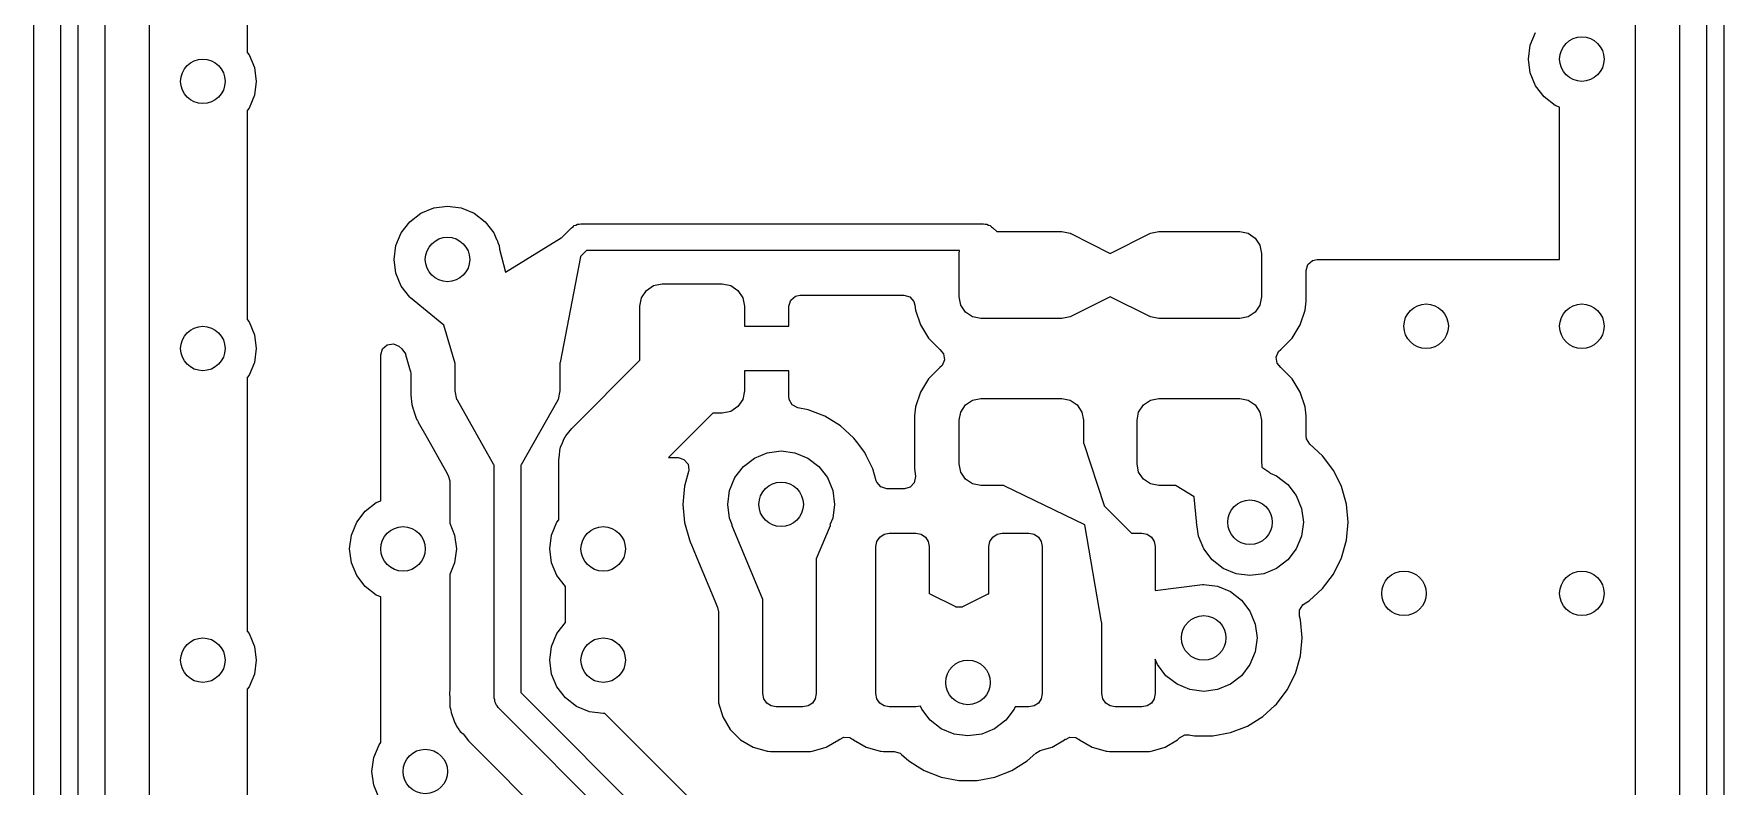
# Model space of a CAD drawing. Extents: x 90 to 175, y -109.5 to -35.9.
# Drawn here: x 112.35 to 131.35, y -88.91 to -80.47 of the extents above; entities that cross this region are included whole.
import ezdxf

# ---------------------------------------------------------------- set-up
doc = ezdxf.new("R2010")
doc.units = 0
doc.layers.add('BLACK', color=7, linetype='CONTINUOUS')

msp = doc.modelspace()

# ---------------------------------------------------------------- linework, layer by layer
at = {"layer": 'BLACK', "linetype": 'CONTINUOUS'}
for p, q in [((112.35, -92.187868), (112.35, -75.292893)), ((112.65, -75.355025), (112.65, -92.25)), ((112.85, -92.437868), (112.85, -75.499999)), ((113.15, -75.562131), (113.15, -92.5)), ((113.6505, -80.996202), (113.6505, -77.503797)), ((114.75, -77.825562), (114.75, -80.674437)), ((130.3495, -79.66597), (130.3495, -80.746202)), ((130.85, -92.823558), (130.85, -79.632364)), ((131.15, -79.694496), (131.15, -92.88569)), ((131.35, -93.030664), (131.35, -79.83947)), ((129.170445, -80.594709), (129.230385, -80.45)), ((114.75, -80.674437), (114.769615, -80.7)), ((114.769615, -80.7), (114.829555, -80.844709)), ((129.15, -80.75), (129.170445, -80.594709)), ((129.170445, -80.905291), (129.15, -80.75)), ((130.3495, -80.746202), (130.35, -80.75)), ((130.35, -80.75), (130.3495, -80.753797)), ((114.829555, -80.844709), (114.85, -81)), ((129.230385, -81.05), (129.170445, -80.905291)), ((130.3495, -80.753797), (130.3495, -83.746202)), ((113.65, -81), (113.6505, -80.996202)), ((113.6505, -81.003797), (113.65, -81)), ((113.6505, -83.996202), (113.6505, -81.003797)), ((114.85, -81), (114.829555, -81.155291)), ((129.325736, -81.174264), (129.230385, -81.05)), ((114.769615, -81.3), (114.75, -81.325562)), ((114.829555, -81.155291), (114.769615, -81.3)), ((129.45, -81.269615), (129.325736, -81.174264)), ((129.5, -81.290325), (129.45, -81.269615)), ((129.5, -83), (129.5, -81.290325)), ((114.75, -81.325562), (114.75, -83.674437)), ((116.7, -82.480385), (116.844709, -82.420445)), ((116.844709, -82.420445), (117, -82.4)), ((117, -82.4), (117.155291, -82.420445)), ((117.155291, -82.420445), (117.3, -82.480385)), ((116.480385, -82.7), (116.575736, -82.575736)), ((116.575736, -82.575736), (116.7, -82.480385)), ((117.3, -82.480385), (117.424264, -82.575736)), ((117.424264, -82.575736), (117.519615, -82.7)), ((118.280099, -82.757768), (118.393934, -82.643934)), ((118.393934, -82.643934), (118.411035, -82.63406)), ((118.411035, -82.63406), (118.425, -82.620096)), ((118.425, -82.620096), (118.444074, -82.614984)), ((118.444074, -82.614984), (118.461177, -82.605111)), ((118.461177, -82.605111), (118.480925, -82.605111)), ((118.480925, -82.605111), (118.5, -82.6)), ((118.5, -82.6), (123.025, -82.6)), ((123.025, -82.6), (123.044075, -82.605111)), ((123.044075, -82.605111), (123.063823, -82.605111)), ((123.063823, -82.605111), (123.080925, -82.614984)), ((123.080925, -82.614984), (123.1, -82.620096)), ((123.1, -82.620096), (123.113964, -82.63406)), ((123.113964, -82.63406), (123.131066, -82.643934)), ((123.131066, -82.643934), (123.174632, -82.6875)), ((116.420445, -82.844709), (116.480385, -82.7)), ((117.519615, -82.7), (117.550881, -82.775483)), ((117.550881, -82.775483), (117.550965, -82.775484)), ((117.550965, -82.775484), (117.557287, -82.781825)), ((117.557287, -82.781825), (117.557773, -82.783261)), ((117.557773, -82.783261), (117.564476, -82.808306)), ((117.564476, -82.808306), (117.579555, -82.844709)), ((117.653603, -83.141288), (118.276492, -82.758345)), ((118.276492, -82.758345), (118.280099, -82.757768)), ((123.174632, -82.6875), (123.90625, -82.6875)), ((123.90625, -82.6875), (123.999529, -82.706054)), ((123.999529, -82.706054), (124.003462, -82.708682)), ((124.003462, -82.708682), (124.006453, -82.709515)), ((124.006453, -82.709515), (124.449999, -82.931261)), ((124.449999, -82.931261), (124.893546, -82.709515)), ((124.893546, -82.709515), (124.895498, -82.709376)), ((124.895498, -82.709376), (124.900471, -82.706054)), ((124.900471, -82.706054), (124.99375, -82.6875)), ((124.99375, -82.6875), (125.90625, -82.6875)), ((125.90625, -82.6875), (125.999529, -82.706054)), ((125.999529, -82.706054), (126.078607, -82.758893)), ((126.078607, -82.758893), (126.131446, -82.837971)), ((126.131446, -82.837971), (126.15, -82.93125)), ((116.4, -83), (116.420445, -82.844709)), ((116.420445, -83.155291), (116.4, -83)), ((117.579555, -82.844709), (117.584719, -82.883932)), ((117.584719, -82.883932), (117.653603, -83.141288)), ((118.495303, -82.971748), (118.264934, -84.15614)), ((118.562132, -82.9), (118.494668, -82.967463)), ((118.494668, -82.967463), (118.495518, -82.969514)), ((118.495518, -82.969514), (118.495303, -82.971748)), ((122.756216, -82.9), (118.562132, -82.9)), ((122.75, -82.93125), (122.756216, -82.9)), ((122.75, -83.41875), (122.75, -82.93125)), ((126.15, -82.93125), (126.15, -83.41875)), ((126.670185, -83.056961), (126.722989, -83.011206)), ((126.722989, -83.011206), (126.7745, -83)), ((126.7745, -83), (129.5, -83)), ((116.480385, -83.3), (116.420445, -83.155291)), ((126.6505, -83.124), (126.670185, -83.056961)), ((126.6505, -83.468348), (126.6505, -83.124)), ((116.575736, -83.424264), (116.480385, -83.3)), ((119.18153, -83.429329), (119.235723, -83.348223)), ((119.235723, -83.348223), (119.316829, -83.29403)), ((119.316829, -83.29403), (119.4125, -83.275)), ((119.4125, -83.275), (120.0875, -83.275)), ((120.0875, -83.275), (120.183171, -83.29403)), ((120.183171, -83.29403), (120.264277, -83.348223)), ((120.264277, -83.348223), (120.31847, -83.429329)), ((120.909988, -83.411706), (120.961499, -83.4005)), ((120.961499, -83.4005), (122.130591, -83.4005)), ((122.130591, -83.4005), (122.19763, -83.420185)), ((116.585387, -83.431669), (116.575736, -83.424264)), ((116.585798, -83.432428), (116.585387, -83.431669)), ((116.960545, -83.736489), (116.585798, -83.432428)), ((119.1625, -83.525), (119.18153, -83.429329)), ((119.1625, -84.130393), (119.1625, -83.525)), ((120.31847, -83.429329), (120.3375, -83.525)), ((120.3375, -83.525), (120.3375, -83.75)), ((120.837499, -83.5245), (120.857184, -83.457461)), ((120.837499, -83.75), (120.837499, -83.5245)), ((120.857184, -83.457461), (120.909988, -83.411706)), ((122.19763, -83.420185), (122.243385, -83.472989)), ((122.243385, -83.472989), (122.253949, -83.511897)), ((122.253949, -83.511897), (122.259913, -83.570276)), ((122.259913, -83.570276), (122.314637, -83.735422)), ((122.768554, -83.512029), (122.75, -83.41875)), ((122.821393, -83.591107), (122.768554, -83.512029)), ((122.900471, -83.643946), (122.821393, -83.591107)), ((124.449999, -83.418737), (124.006454, -83.640483)), ((124.893545, -83.640483), (124.449999, -83.418737)), ((126.078607, -83.591107), (125.999529, -83.643946)), ((126.131446, -83.512029), (126.078607, -83.591107)), ((126.15, -83.41875), (126.131446, -83.512029)), ((126.585362, -83.735425), (126.640087, -83.570275)), ((126.640087, -83.570275), (126.6505, -83.468348)), ((114.75, -83.674437), (114.769615, -83.7)), ((114.769615, -83.7), (114.829555, -83.844709)), ((117.084225, -84.16912), (116.960545, -83.736489)), ((120.3375, -83.75), (120.837499, -83.75)), ((122.314637, -83.735422), (122.314642, -83.735433)), ((122.314642, -83.735433), (122.405971, -83.883499)), ((122.99375, -83.6625), (122.900471, -83.643946)), ((123.90625, -83.6625), (122.99375, -83.6625)), ((123.999529, -83.643946), (123.90625, -83.6625)), ((124.004504, -83.640621), (123.999529, -83.643946)), ((124.006454, -83.640483), (124.004504, -83.640621)), ((124.896535, -83.641316), (124.893545, -83.640483)), ((124.900471, -83.643946), (124.896535, -83.641316)), ((124.99375, -83.6625), (124.900471, -83.643946)), ((125.90625, -83.6625), (124.99375, -83.6625)), ((125.999529, -83.643946), (125.90625, -83.6625)), ((126.494026, -83.883503), (126.585362, -83.735425)), ((130.3495, -83.746202), (130.35, -83.75)), ((130.35, -83.75), (130.3495, -83.753797)), ((130.3495, -83.753797), (130.3495, -86.746202)), ((114.829555, -83.844709), (114.85, -84)), ((116.269685, -84.004187), (116.322489, -83.958432)), ((116.322489, -83.958432), (116.391647, -83.948488)), ((116.391647, -83.948488), (116.452125, -83.974933)), ((116.452125, -83.974933), (116.487964, -84.004012)), ((122.405971, -83.883499), (122.405974, -83.883503)), ((122.405974, -83.883503), (122.528996, -84.006525)), ((126.371003, -84.006526), (126.494026, -83.883503)), ((113.65, -84), (113.6505, -83.996202)), ((113.6505, -84.003797), (113.65, -84)), ((113.6505, -87.496202), (113.6505, -84.003797)), ((114.829555, -84.155291), (114.769615, -84.3)), ((114.85, -84), (114.829555, -84.155291)), ((116.25, -84.071226), (116.269685, -84.004187)), ((116.25, -85.709674), (116.25, -84.071226)), ((116.487964, -84.004012), (116.527619, -84.061535)), ((116.527619, -84.061535), (116.529057, -84.066215)), ((116.529057, -84.066215), (116.581597, -84.25)), ((117.084285, -84.169324), (117.084225, -84.16912)), ((117.0875, -84.173224), (117.084285, -84.169324)), ((118.264934, -84.15614), (118.2625, -84.159816)), ((118.2625, -84.159816), (118.2625, -84.475)), ((118.396447, -84.896447), (119.1625, -84.130393)), ((122.528996, -84.006525), (122.529, -84.006528)), ((122.529, -84.006528), (122.529703, -84.006962)), ((122.529703, -84.006962), (122.530083, -84.007385)), ((122.530083, -84.007385), (122.534664, -84.011007)), ((122.534664, -84.011007), (122.534045, -84.011789)), ((122.534045, -84.011789), (122.576428, -84.05891)), ((122.587649, -84.127872), (122.559806, -84.191954)), ((122.576428, -84.05891), (122.587649, -84.127872)), ((126.312349, -84.097136), (126.340188, -84.033052)), ((126.323575, -84.166098), (126.312349, -84.097136)), ((126.365955, -84.213209), (126.323575, -84.166098)), ((126.340188, -84.033052), (126.365455, -84.011157)), ((126.365336, -84.011007), (126.368687, -84.008356)), ((126.365455, -84.011157), (126.365336, -84.011007)), ((126.368687, -84.008356), (126.370299, -84.006959)), ((126.370299, -84.006959), (126.371003, -84.006526)), ((114.769615, -84.3), (114.75, -84.325562)), ((114.75, -84.325562), (114.75, -87.174437)), ((116.581597, -84.25), (116.582224, -84.252191)), ((116.582224, -84.252191), (116.587, -84.286274)), ((116.587, -84.286274), (116.587, -84.525)), ((117.0875, -84.475), (117.0875, -84.173224)), ((120.8375, -84.25), (120.3375, -84.25)), ((120.3375, -84.25), (120.3375, -84.475)), ((120.8375, -84.524973), (120.8375, -84.25)), ((122.405971, -84.3415), (122.314642, -84.489566)), ((122.405974, -84.341496), (122.405971, -84.3415)), ((122.528996, -84.218474), (122.405974, -84.341496)), ((122.529, -84.218471), (122.528996, -84.218474)), ((122.529703, -84.218038), (122.529, -84.218471)), ((122.531315, -84.21664), (122.529703, -84.218038)), ((122.534664, -84.213993), (122.531315, -84.21664)), ((122.559806, -84.191954), (122.534544, -84.213842)), ((122.534544, -84.213842), (122.534664, -84.213993)), ((126.365336, -84.213993), (126.365955, -84.213209)), ((126.369921, -84.217618), (126.365336, -84.213993)), ((126.370301, -84.218041), (126.369921, -84.217618)), ((126.371003, -84.218474), (126.370301, -84.218041)), ((126.371004, -84.218475), (126.371003, -84.218474)), ((126.494025, -84.341496), (126.371004, -84.218475)), ((126.494028, -84.3415), (126.494025, -84.341496)), ((126.585357, -84.489566), (126.494028, -84.3415)), ((116.587, -84.525), (116.587001, -84.525019)), ((116.587001, -84.525019), (116.5975, -84.627796)), ((117.10653, -84.570671), (117.0875, -84.475)), ((118.2625, -84.475), (118.24347, -84.570671)), ((120.3375, -84.475), (120.31847, -84.570671)), ((120.836887, -84.530983), (120.837498, -84.524995)), ((120.839905, -84.573498), (120.836887, -84.530983)), ((120.837498, -84.524995), (120.8375, -84.524973)), ((122.314637, -84.489577), (122.259913, -84.654723)), ((122.314642, -84.489566), (122.314637, -84.489577)), ((126.585358, -84.489569), (126.585357, -84.489566)), ((126.585362, -84.489575), (126.585358, -84.489569)), ((126.640087, -84.654725), (126.585362, -84.489575)), ((116.5975, -84.627796), (116.597501, -84.627799)), ((116.597501, -84.627799), (116.615024, -84.680679)), ((116.615024, -84.680679), (116.616583, -84.686849)), ((116.616583, -84.686849), (116.616823, -84.686783)), ((116.616823, -84.686783), (116.618461, -84.69264)), ((116.618461, -84.69264), (116.621454, -84.700339)), ((116.621454, -84.700339), (116.622519, -84.703301)), ((116.622519, -84.703301), (116.652686, -84.794333)), ((117.110702, -84.576915), (117.10653, -84.570671)), ((117.110881, -84.578385), (117.110702, -84.576915)), ((117.521642, -85.306548), (117.110881, -84.578385)), ((118.239117, -84.578387), (117.828358, -85.306548)), ((118.239641, -84.5764), (118.239117, -84.578387)), ((118.24347, -84.570671), (118.239641, -84.5764)), ((119.982107, -84.725), (119.482107, -85.224999)), ((120.0875, -84.725), (119.982107, -84.725)), ((120.183171, -84.70597), (120.0875, -84.725)), ((120.264277, -84.651777), (120.183171, -84.70597)), ((120.31847, -84.570671), (120.264277, -84.651777)), ((120.875177, -84.63381), (120.839905, -84.573498)), ((120.937458, -84.665478), (120.875177, -84.63381)), ((121.052454, -84.686975), (120.937458, -84.665478)), ((121.242635, -84.760651), (121.052454, -84.686975)), ((122.259913, -84.654723), (122.2495, -84.756644)), ((122.75, -84.80625), (122.768554, -84.712971)), ((122.768554, -84.712971), (122.821393, -84.633893)), ((122.821393, -84.633893), (122.900471, -84.581054)), ((122.900471, -84.581054), (122.99375, -84.5625)), ((122.99375, -84.5625), (123.90625, -84.5625)), ((123.90625, -84.5625), (123.999529, -84.581054)), ((123.999529, -84.581054), (124.078607, -84.633893)), ((124.078607, -84.633893), (124.131446, -84.712971)), ((124.131446, -84.712971), (124.15, -84.80625)), ((124.75, -84.80625), (124.768554, -84.712971)), ((124.768554, -84.712971), (124.821393, -84.633893)), ((124.821393, -84.633893), (124.900471, -84.581054)), ((124.900471, -84.581054), (124.99375, -84.5625)), ((124.99375, -84.5625), (125.90625, -84.5625)), ((125.90625, -84.5625), (125.999529, -84.581054)), ((125.999529, -84.581054), (126.078607, -84.633893)), ((126.078607, -84.633893), (126.131446, -84.712971)), ((126.131446, -84.712971), (126.15, -84.80625)), ((126.650499, -84.756644), (126.640087, -84.654725)), ((116.652686, -84.794333), (116.652688, -84.794339)), ((116.652688, -84.794339), (116.66112, -84.808008)), ((116.66112, -84.808008), (116.668501, -84.822838)), ((116.668501, -84.822838), (116.668705, -84.822742)), ((116.668705, -84.822742), (116.670605, -84.826755)), ((116.670605, -84.826755), (116.769736, -85.002486)), ((118.3644, -84.939255), (118.396447, -84.896447)), ((121.242642, -84.760655), (121.242635, -84.760651)), ((121.416039, -84.868017), (121.242642, -84.760655)), ((121.416041, -84.868019), (121.416039, -84.868017)), ((121.566762, -85.005418), (121.416041, -84.868019)), ((122.2495, -84.756644), (122.2495, -85.343357)), ((122.75, -85.29375), (122.75, -84.80625)), ((124.15, -84.80625), (124.15, -85.064184)), ((124.75, -85.29375), (124.75, -84.80625)), ((126.15, -84.80625), (126.15, -85.25189)), ((126.6505, -84.756657), (126.650499, -84.756644)), ((126.6505, -84.981679), (126.6505, -84.756657)), ((116.769736, -85.002486), (116.976361, -85.368773)), ((118.267699, -85.126899), (118.270254, -85.109134)), ((118.270254, -85.109134), (118.292471, -85.060483)), ((118.292471, -85.060483), (118.311161, -85.010376)), ((118.311161, -85.010376), (118.321915, -84.996009)), ((118.321915, -84.996009), (118.329373, -84.97968)), ((118.329373, -84.97968), (118.3644, -84.939255)), ((121.596501, -85.044799), (121.566762, -85.005418)), ((121.689673, -85.168179), (121.596501, -85.044799)), ((124.15, -85.064184), (124.152597, -85.068485)), ((124.152597, -85.068485), (124.380852, -85.764128)), ((126.65468, -85.013605), (126.6505, -84.981679)), ((126.690962, -85.073316), (126.65468, -85.013605)), ((126.836524, -85.206013), (126.690962, -85.073316)), ((117.523559, -85.309073), (117.521642, -85.306548)), ((117.525, -85.309669), (117.523559, -85.309073)), ((117.525, -87.925), (117.525, -85.309669)), ((117.828358, -85.306548), (117.825, -85.309179)), ((117.825, -85.309179), (117.825, -87.862868)), ((118.25, -85.25), (118.257611, -85.197061)), ((118.25, -85.924437), (118.25, -85.25)), ((118.257611, -85.197061), (118.261427, -85.143717)), ((118.261427, -85.143717), (118.267699, -85.126899)), ((119.482107, -85.224999), (119.590993, -85.224999)), ((119.590993, -85.224999), (119.658033, -85.244683)), ((119.658033, -85.244683), (119.703788, -85.297487)), ((119.703788, -85.297487), (119.713732, -85.366646)), ((120.325736, -85.325736), (120.45, -85.230385)), ((120.45, -85.230385), (120.594709, -85.170445)), ((120.594709, -85.170445), (120.75, -85.15)), ((120.75, -85.15), (120.905291, -85.170445)), ((120.905291, -85.170445), (121.05, -85.230385)), ((121.05, -85.230385), (121.174264, -85.325736)), ((121.707053, -85.203083), (121.689673, -85.168179)), ((121.776896, -85.343348), (121.707053, -85.203083)), ((122.768554, -85.387029), (122.75, -85.29375)), ((124.768554, -85.387029), (124.75, -85.29375)), ((126.15, -85.25189), (126.150241, -85.252759)), ((126.150241, -85.252759), (126.152487, -85.333056)), ((126.850861, -85.224999), (126.836524, -85.206013)), ((126.959435, -85.368774), (126.850861, -85.224999)), ((116.976361, -85.368773), (117.008501, -85.425747)), ((117.008501, -85.425747), (117.0245, -85.486671)), ((117.0245, -85.486671), (117.0245, -85.961793)), ((119.71026, -85.382933), (119.663603, -85.546914)), ((119.713732, -85.366646), (119.71026, -85.382933)), ((120.170445, -85.594709), (120.230385, -85.45)), ((120.230385, -85.45), (120.325736, -85.325736)), ((121.174264, -85.325736), (121.269615, -85.45)), ((121.269615, -85.45), (121.329555, -85.594709)), ((121.780582, -85.35075), (121.776896, -85.343348)), ((121.818619, -85.484435), (121.780582, -85.35075)), ((121.825091, -85.502011), (121.818619, -85.484435)), ((122.259159, -85.437898), (122.24639, -85.506591)), ((122.2495, -85.343357), (122.259159, -85.437898)), ((122.821393, -85.466107), (122.768554, -85.387029)), ((122.900471, -85.518946), (122.821393, -85.466107)), ((124.821393, -85.466107), (124.768554, -85.387029)), ((124.900471, -85.518946), (124.821393, -85.466107)), ((126.152487, -85.333056), (126.241252, -85.390969)), ((126.241252, -85.390969), (126.246308, -85.39836)), ((126.246308, -85.39836), (126.246113, -85.400473)), ((126.246113, -85.400473), (126.319762, -85.43098)), ((126.319762, -85.43098), (126.444026, -85.526331)), ((127.006034, -85.462359), (126.959435, -85.368774)), ((127.049674, -85.55), (127.006034, -85.462359)), ((119.663602, -85.546917), (119.644785, -85.749999)), ((119.663603, -85.546914), (119.663602, -85.546917)), ((120.15, -85.75), (120.170445, -85.594709)), ((121.329555, -85.594709), (121.35, -85.75)), ((121.870846, -85.554815), (121.825091, -85.502011)), ((121.937885, -85.5745), (121.870846, -85.554815)), ((122.135801, -85.5745), (121.937885, -85.5745)), ((122.198509, -85.557475), (122.135801, -85.5745)), ((122.24639, -85.506591), (122.198509, -85.557475)), ((122.99375, -85.5375), (122.900471, -85.518946)), ((123.253727, -85.5375), (122.99375, -85.5375)), ((123.258004, -85.542296), (123.253727, -85.5375)), ((124.162954, -85.979227), (123.258004, -85.542296)), ((124.99375, -85.5375), (124.900471, -85.518946)), ((125.187377, -85.5375), (124.99375, -85.5375)), ((125.191665, -85.543293), (125.187377, -85.5375)), ((125.392396, -85.663863), (125.191665, -85.543293)), ((125.418752, -85.94002), (125.392396, -85.663863)), ((126.444026, -85.526331), (126.539377, -85.650595)), ((126.539377, -85.650595), (126.599317, -85.795304)), ((127.050344, -85.551345), (127.049674, -85.55)), ((127.106159, -85.747512), (127.050344, -85.551345)), ((115.980385, -85.95), (116.075736, -85.825736)), ((116.075736, -85.825736), (116.2, -85.730385)), ((116.2, -85.730385), (116.25, -85.709674)), ((119.644785, -85.749999), (119.644785, -85.75)), ((119.644785, -85.75), (119.663602, -85.953082)), ((120.170445, -85.905291), (120.15, -85.75)), ((121.35, -85.75), (121.329555, -85.905291)), ((124.380852, -85.764128), (124.380528, -85.768396)), ((124.380528, -85.768396), (124.687132, -86.075)), ((126.599317, -85.795304), (126.619762, -85.950595)), ((127.124977, -85.950595), (127.106159, -85.747512)), ((115.920445, -86.094709), (115.980385, -85.95)), ((117.0245, -85.961793), (117.079555, -86.094709)), ((118.170445, -86.094709), (118.230385, -85.95)), ((118.230385, -85.95), (118.25, -85.924437)), ((119.663602, -85.953082), (119.663603, -85.953084)), ((119.663603, -85.953084), (119.719413, -86.149238)), ((120.201454, -85.980154), (120.170445, -85.905291)), ((120.200155, -85.98146), (120.201454, -85.980154)), ((120.200174, -85.990415), (120.200155, -85.98146)), ((120.545, -86.817999), (120.200174, -85.990415)), ((121.299825, -85.990415), (121.145, -86.361996)), ((121.329555, -85.905291), (121.298545, -85.980154)), ((121.298545, -85.980154), (121.299841, -85.981454)), ((121.299827, -85.990409), (121.299825, -85.990415)), ((121.299841, -85.981454), (121.299827, -85.990409)), ((124.162807, -85.979883), (124.162954, -85.979227)), ((124.347121, -87.050707), (124.162807, -85.979883)), ((125.420629, -85.944009), (125.418752, -85.94002)), ((125.419762, -85.950595), (125.420629, -85.944009)), ((125.440207, -86.105886), (125.419762, -85.950595)), ((126.619762, -85.950595), (126.599317, -86.105886)), ((127.106159, -86.153678), (127.124977, -85.950595)), ((115.9, -86.25), (115.920445, -86.094709)), ((115.920445, -86.405291), (115.9, -86.25)), ((117.079555, -86.094709), (117.1, -86.25)), ((117.1, -86.25), (117.079555, -86.405291)), ((118.15, -86.25), (118.170445, -86.094709)), ((118.170445, -86.405291), (118.15, -86.25)), ((119.719413, -86.149238), (119.719419, -86.149253)), ((119.719419, -86.149253), (119.723899, -86.158249)), ((119.723899, -86.158249), (119.732983, -86.182603)), ((119.732983, -86.182603), (119.733559, -86.184841)), ((119.733559, -86.184841), (119.802311, -86.349845)), ((121.815, -86.225), (121.826418, -86.167597)), ((121.815, -87.875), (121.815, -86.225)), ((121.826418, -86.167597), (121.858934, -86.118934)), ((121.858934, -86.118934), (121.907597, -86.086418)), ((121.907597, -86.086418), (121.965, -86.075)), ((121.965, -86.075), (122.265, -86.075)), ((122.265, -86.075), (122.322403, -86.086418)), ((122.322403, -86.086418), (122.371066, -86.118934)), ((122.371066, -86.118934), (122.403582, -86.167597)), ((122.403582, -86.167597), (122.415, -86.225)), ((122.415, -86.225), (122.415, -86.753483)), ((123.085, -86.225), (123.096418, -86.167597)), ((123.085, -86.753228), (123.085, -86.225)), ((123.096418, -86.167597), (123.128934, -86.118934)), ((123.128934, -86.118934), (123.177597, -86.086418)), ((123.177597, -86.086418), (123.235, -86.075)), ((123.235, -86.075), (123.535, -86.075)), ((123.535, -86.075), (123.592403, -86.086418)), ((123.592403, -86.086418), (123.641066, -86.118934)), ((123.641066, -86.118934), (123.673582, -86.167597)), ((123.673582, -86.167597), (123.685, -86.225)), ((123.685, -86.225), (123.685, -87.875)), ((124.687132, -86.075), (124.805, -86.075)), ((124.805, -86.075), (124.862403, -86.086418)), ((124.862403, -86.086418), (124.911066, -86.118934)), ((124.911066, -86.118934), (124.943582, -86.167597)), ((124.943582, -86.167597), (124.955, -86.225)), ((124.955, -86.225), (124.955, -86.716483)), ((125.500147, -86.250595), (125.440207, -86.105886)), ((125.595498, -86.374859), (125.500147, -86.250595)), ((126.539377, -86.250595), (126.444026, -86.374859)), ((126.599317, -86.105886), (126.539377, -86.250595)), ((127.050344, -86.349845), (127.106159, -86.153678)), ((115.980385, -86.55), (115.920445, -86.405291)), ((117.079555, -86.405291), (117.0245, -86.538206)), ((118.230385, -86.55), (118.170445, -86.405291)), ((119.802311, -86.349845), (120.003448, -86.832576)), ((121.145, -86.361996), (121.145, -87.875)), ((125.719762, -86.47021), (125.595498, -86.374859)), ((126.444026, -86.374859), (126.319762, -86.47021)), ((126.959435, -86.532416), (127.050344, -86.349845)), ((116.075736, -86.674264), (115.980385, -86.55)), ((117.0245, -86.538206), (117.0245, -87.839494)), ((118.3255, -86.673956), (118.230385, -86.55)), ((125.864471, -86.53015), (125.719762, -86.47021)), ((126.019762, -86.550595), (125.864471, -86.53015)), ((126.175053, -86.53015), (126.019762, -86.550595)), ((126.319762, -86.47021), (126.175053, -86.53015)), ((126.836526, -86.695174), (126.959435, -86.532416)), ((116.2, -86.769615), (116.075736, -86.674264)), ((116.25, -86.790325), (116.2, -86.769615)), ((116.25, -88.424437), (116.25, -86.790325)), ((118.3255, -87.076043), (118.3255, -86.673956)), ((120.545, -87.875), (120.545, -86.817999)), ((122.415, -86.753483), (122.417315, -86.752529)), ((122.417315, -86.752529), (122.422528, -86.753764)), ((122.422528, -86.753764), (122.708532, -86.896766)), ((122.791468, -86.896766), (123.077472, -86.753763)), ((123.077472, -86.753763), (123.085, -86.753228)), ((124.955, -86.716483), (125.486883, -86.6516)), ((125.486883, -86.6516), (125.487192, -86.651686)), ((125.487192, -86.651686), (125.5, -86.65)), ((125.5, -86.65), (125.655291, -86.670445)), ((125.655291, -86.670445), (125.8, -86.730385)), ((125.8, -86.730385), (125.924264, -86.825736)), ((125.924264, -86.825736), (126.019615, -86.95)), ((126.685803, -86.832576), (126.836526, -86.695174)), ((130.3495, -86.746202), (130.35, -86.75)), ((130.35, -86.75), (130.3495, -86.753797)), ((130.3495, -86.753797), (130.3495, -89.996202)), ((120.003448, -86.832576), (120.034962, -86.908208)), ((120.034962, -86.908208), (120.0445, -86.9559)), ((120.0445, -86.9559), (120.0445, -87.940696)), ((122.708532, -86.896766), (122.711337, -86.9)), ((122.711337, -86.9), (122.787995, -86.9)), ((122.787995, -86.9), (122.788427, -86.898958)), ((122.788427, -86.898958), (122.791468, -86.896766)), ((126.019615, -86.95), (126.079555, -87.094709)), ((126.575061, -87.007075), (126.575647, -86.93721)), ((126.586397, -87.046917), (126.575061, -87.007075)), ((126.575647, -86.93721), (126.613914, -86.878751)), ((126.613914, -86.878751), (126.62904, -86.867721)), ((126.62904, -86.867721), (126.685803, -86.832576)), ((114.75, -87.174437), (114.769615, -87.2)), ((114.769615, -87.2), (114.829555, -87.344709)), ((118.170445, -87.344709), (118.230385, -87.2)), ((118.230385, -87.2), (118.3255, -87.076043)), ((124.353053, -87.08517), (124.347121, -87.050707)), ((124.355, -87.088321), (124.353053, -87.08517)), ((124.355, -87.875), (124.355, -87.088321)), ((126.079555, -87.094709), (126.1, -87.25)), ((126.605215, -87.25), (126.586397, -87.046917)), ((114.829555, -87.344709), (114.85, -87.5)), ((118.15, -87.5), (118.170445, -87.344709)), ((126.1, -87.25), (126.079555, -87.405291)), ((126.586397, -87.453083), (126.605215, -87.25)), ((113.65, -87.5), (113.6505, -87.496202)), ((113.6505, -87.503797), (113.65, -87.5)), ((113.6505, -90.996202), (113.6505, -87.503797)), ((114.85, -87.5), (114.829555, -87.655291)), ((118.170445, -87.655291), (118.15, -87.5)), ((124.980385, -87.55), (124.955, -87.488714)), ((124.955, -87.488714), (124.955, -87.875)), ((125.075736, -87.674264), (124.980385, -87.55)), ((126.019615, -87.55), (125.924264, -87.674264)), ((126.079555, -87.405291), (126.019615, -87.55)), ((126.530582, -87.64925), (126.586397, -87.453083)), ((114.829555, -87.655291), (114.769615, -87.8)), ((118.230385, -87.8), (118.170445, -87.655291)), ((125.2, -87.769615), (125.075736, -87.674264)), ((125.344709, -87.829555), (125.2, -87.769615)), ((125.8, -87.769615), (125.655291, -87.829555)), ((125.924264, -87.674264), (125.8, -87.769615)), ((126.439673, -87.831821), (126.530582, -87.64925)), ((114.769615, -87.8), (114.75, -87.825562)), ((114.75, -87.825562), (114.75, -90.674437)), ((117.022974, -87.855528), (117.02224, -87.863294)), ((117.02224, -87.863294), (117.0245, -87.935203)), ((117.0245, -87.839494), (117.022732, -87.855505)), ((117.022732, -87.855505), (117.022974, -87.855528)), ((117.0245, -87.935203), (117.0245, -87.96592)), ((117.0245, -87.96592), (117.024501, -87.96594)), ((117.024501, -87.96594), (117.025418, -87.973206)), ((117.530111, -87.944074), (117.525, -87.925)), ((117.530111, -87.963823), (117.530111, -87.944074)), ((117.539984, -87.980925), (117.530111, -87.963823)), ((117.825, -87.862868), (119.562132, -89.6)), ((118.325736, -87.924264), (118.230385, -87.8)), ((118.45, -88.019615), (118.325736, -87.924264)), ((120.0445, -87.940696), (120.047401, -87.977567)), ((120.556418, -87.932403), (120.545, -87.875)), ((120.588934, -87.981066), (120.556418, -87.932403)), ((121.133582, -87.932403), (121.101066, -87.981066)), ((121.145, -87.875), (121.133582, -87.932403)), ((121.826418, -87.932403), (121.815, -87.875)), ((121.858934, -87.981066), (121.826418, -87.932403)), ((123.673582, -87.932403), (123.641066, -87.981066)), ((123.685, -87.875), (123.673582, -87.932403)), ((124.366418, -87.932403), (124.355, -87.875)), ((124.398934, -87.981066), (124.366418, -87.932403)), ((124.943582, -87.932403), (124.911066, -87.981066)), ((124.955, -87.875), (124.943582, -87.932403)), ((125.5, -87.85), (125.344709, -87.829555)), ((125.655291, -87.829555), (125.5, -87.85)), ((126.316764, -87.994579), (126.439673, -87.831821)), ((117.025418, -87.973206), (117.025876, -87.979024)), ((117.025876, -87.979024), (117.027402, -88.027567)), ((117.027402, -88.027567), (117.027403, -88.02757)), ((117.027403, -88.02757), (117.033323, -88.047948)), ((117.033323, -88.047948), (117.037268, -88.066996)), ((117.037268, -88.066996), (117.039928, -88.088054)), ((117.039928, -88.088054), (117.039931, -88.088064)), ((117.039931, -88.088064), (117.057813, -88.13323)), ((117.057813, -88.13323), (117.059705, -88.138758)), ((117.059705, -88.138758), (117.073254, -88.185395)), ((117.545096, -88), (117.539984, -87.980925)), ((117.55906, -88.013964), (117.545096, -88)), ((117.568934, -88.031066), (117.55906, -88.013964)), ((119.393934, -89.856066), (117.568934, -88.031066)), ((118.594709, -88.079555), (118.45, -88.019615)), ((118.75, -88.1), (118.594709, -88.079555)), ((118.767625, -88.097679), (118.75, -88.1)), ((119.733127, -89.063181), (118.767625, -88.097679)), ((120.047401, -87.977567), (120.047402, -87.977573)), ((120.047402, -87.977573), (120.093254, -88.135393)), ((120.093254, -88.135393), (120.093255, -88.135396)), ((120.093255, -88.135396), (120.176917, -88.276862)), ((120.637597, -88.013582), (120.588934, -87.981066)), ((120.695, -88.025), (120.637597, -88.013582)), ((120.995, -88.025), (120.695, -88.025)), ((121.052403, -88.013582), (120.995, -88.025)), ((121.101066, -87.981066), (121.052403, -88.013582)), ((121.907597, -88.013582), (121.858934, -87.981066)), ((121.965, -88.025), (121.907597, -88.013582)), ((122.265, -88.025), (121.965, -88.025)), ((122.31584, -88.014887), (122.265, -88.025)), ((122.330385, -88.05), (122.31584, -88.014887)), ((122.425736, -88.174264), (122.330385, -88.05)), ((123.369615, -88.05), (123.274264, -88.174264)), ((123.37997, -88.025), (123.369615, -88.05)), ((123.535, -88.025), (123.37997, -88.025)), ((123.592403, -88.013582), (123.535, -88.025)), ((123.641066, -87.981066), (123.592403, -88.013582)), ((124.447597, -88.013582), (124.398934, -87.981066)), ((124.505, -88.025), (124.447597, -88.013582)), ((124.805, -88.025), (124.505, -88.025)), ((124.862403, -88.013582), (124.805, -88.025)), ((124.911066, -87.981066), (124.862403, -88.013582)), ((125.992637, -88.239348), (126.166041, -88.131981)), ((126.166041, -88.131981), (126.299133, -88.010652)), ((126.299133, -88.010652), (126.316762, -87.994581)), ((126.316762, -87.994581), (126.316764, -87.994579)), ((117.073254, -88.185395), (117.073255, -88.185397)), ((117.073255, -88.185397), (117.08406, -88.203666)), ((117.08406, -88.203666), (117.092617, -88.221134)), ((117.092617, -88.221134), (117.098226, -88.2353)), ((117.098226, -88.2353), (117.100432, -88.240872)), ((117.100432, -88.240872), (117.128983, -88.28017)), ((117.128983, -88.28017), (117.132188, -88.285049)), ((117.132188, -88.285049), (117.141284, -88.30043)), ((117.141284, -88.30043), (117.174264, -88.325736)), ((117.174264, -88.325736), (117.236011, -88.406206)), ((120.176917, -88.276862), (120.176923, -88.27687)), ((120.176923, -88.27687), (120.293129, -88.393076)), ((122.55, -88.269615), (122.425736, -88.174264)), ((122.694709, -88.329555), (122.55, -88.269615)), ((122.85, -88.35), (122.694709, -88.329555)), ((123.005291, -88.329555), (122.85, -88.35)), ((123.15, -88.269615), (123.005291, -88.329555)), ((123.274264, -88.174264), (123.15, -88.269615)), ((125.226628, -88.373316), (125.287948, -88.339833)), ((125.287948, -88.339833), (125.337092, -88.33911)), ((125.337092, -88.33911), (125.351863, -88.341871)), ((125.351863, -88.341871), (125.398024, -88.3505)), ((125.601976, -88.3505), (125.802456, -88.313024)), ((125.802456, -88.313024), (125.992637, -88.239348)), ((116.170445, -88.594709), (116.230385, -88.45)), ((116.230385, -88.45), (116.25, -88.424437)), ((117.236011, -88.406206), (117.238776, -88.408722)), ((117.238776, -88.408722), (118.232375, -89.40232)), ((120.293129, -88.393076), (120.293133, -88.393079)), ((120.293133, -88.393079), (120.293135, -88.393081)), ((120.293135, -88.393081), (120.434602, -88.476744)), ((120.434602, -88.476744), (120.476224, -88.488836)), ((120.476224, -88.488836), (120.592426, -88.522597)), ((120.592426, -88.522597), (120.592429, -88.522597)), ((120.592429, -88.522597), (120.592431, -88.522598)), ((120.592431, -88.522598), (120.604722, -88.523565)), ((120.604722, -88.523565), (120.629304, -88.5255)), ((120.629304, -88.5255), (120.629306, -88.5255)), ((120.629306, -88.5255), (121.060696, -88.5255)), ((121.060696, -88.5255), (121.079131, -88.524049)), ((121.079131, -88.524049), (121.097569, -88.522598)), ((121.097569, -88.522598), (121.097571, -88.522597)), ((121.097571, -88.522597), (121.097573, -88.522597)), ((121.097573, -88.522597), (121.139191, -88.510505)), ((121.139191, -88.510505), (121.255398, -88.476744)), ((121.255398, -88.476744), (121.396865, -88.393081)), ((121.396865, -88.393081), (121.39687, -88.393075)), ((121.39687, -88.393075), (121.403031, -88.388298)), ((121.403031, -88.388298), (121.404933, -88.39075)), ((121.404933, -88.39075), (121.453579, -88.364155)), ((121.453579, -88.364155), (121.523274, -88.369104)), ((121.523274, -88.369104), (121.555695, -88.38994)), ((121.555695, -88.38994), (121.556969, -88.388298)), ((121.556969, -88.388298), (121.563132, -88.393078)), ((121.563132, -88.393078), (121.563135, -88.393081)), ((121.563135, -88.393081), (121.704602, -88.476744)), ((121.704602, -88.476744), (121.746224, -88.488836)), ((121.746224, -88.488836), (121.862426, -88.522597)), ((121.862426, -88.522597), (121.862429, -88.522597)), ((121.862429, -88.522597), (121.862431, -88.522598)), ((121.862431, -88.522598), (121.874722, -88.523565)), ((121.874722, -88.523565), (121.899304, -88.5255)), ((121.899304, -88.5255), (121.899306, -88.5255)), ((121.899306, -88.5255), (122.019117, -88.5255)), ((122.019117, -88.5255), (122.086156, -88.545185)), ((123.614023, -88.542657), (123.662965, -88.51522)), ((123.662965, -88.51522), (123.714712, -88.500185)), ((123.714712, -88.500185), (123.795398, -88.476744)), ((123.795398, -88.476744), (123.936865, -88.393081)), ((123.936865, -88.393081), (123.93687, -88.393075)), ((123.93687, -88.393075), (123.943031, -88.388298)), ((123.943031, -88.388298), (123.944933, -88.39075)), ((123.944933, -88.39075), (123.993579, -88.364155)), ((123.993579, -88.364155), (124.063274, -88.369104)), ((124.063274, -88.369104), (124.095695, -88.38994)), ((124.095695, -88.38994), (124.096969, -88.388298)), ((124.096969, -88.388298), (124.103132, -88.393078)), ((124.103132, -88.393078), (124.103135, -88.393081)), ((124.103135, -88.393081), (124.244602, -88.476744)), ((124.244602, -88.476744), (124.286224, -88.488836)), ((124.286224, -88.488836), (124.402426, -88.522597)), ((124.402426, -88.522597), (124.402429, -88.522597)), ((124.402429, -88.522597), (124.402431, -88.522598)), ((124.402431, -88.522598), (124.414722, -88.523565)), ((124.414722, -88.523565), (124.439304, -88.5255)), ((124.439304, -88.5255), (124.439306, -88.5255)), ((124.439306, -88.5255), (124.870696, -88.5255)), ((124.870696, -88.5255), (124.889131, -88.524049)), ((124.889131, -88.524049), (124.907569, -88.522598)), ((124.907569, -88.522598), (124.907571, -88.522597)), ((124.907571, -88.522597), (124.907573, -88.522597)), ((124.907573, -88.522597), (124.949191, -88.510505)), ((124.949191, -88.510505), (125.065398, -88.476744)), ((125.065398, -88.476744), (125.206865, -88.393081)), ((125.206865, -88.393081), (125.226628, -88.373316)), ((125.398024, -88.3505), (125.398025, -88.3505)), ((125.398025, -88.3505), (125.601974, -88.3505)), ((125.601974, -88.3505), (125.601976, -88.3505)), ((116.15, -88.75), (116.170445, -88.594709)), ((122.086156, -88.545185), (122.102655, -88.557863)), ((122.102655, -88.557863), (122.183958, -88.63198)), ((122.183958, -88.63198), (122.18396, -88.631982)), ((122.18396, -88.631982), (122.280094, -88.691505)), ((122.280094, -88.691505), (122.357363, -88.739348)), ((123.342637, -88.739348), (123.516041, -88.631981)), ((123.516041, -88.631981), (123.614023, -88.542657)), ((116.170445, -88.905291), (116.15, -88.75)), ((116.230385, -89.05), (116.170445, -88.905291)), ((122.357363, -88.739348), (122.547544, -88.813024)), ((122.547544, -88.813024), (122.748024, -88.8505)), ((122.748024, -88.8505), (122.748026, -88.8505)), ((122.748026, -88.8505), (122.951974, -88.8505)), ((122.951974, -88.8505), (122.951976, -88.8505)), ((122.951976, -88.8505), (123.152456, -88.813024)), ((123.152456, -88.813024), (123.342637, -88.739348))]:
    msp.add_line(p, q, dxfattribs=at)
at = {"layer": 'BLACK'}
for centre in [(129.75, -80.75), (114.25, -81), (117, -83), (128, -83.75), (129.75, -83.75), (114.25, -84), (120.75, -85.75), (126.019762, -85.950595), (116.5, -86.25), (118.75, -86.25), (127.75, -86.75), (129.75, -86.75), (125.5, -87.25), (114.25, -87.5), (118.75, -87.5), (122.85, -87.75), (116.75, -88.75)]:
    msp.add_circle(centre, 0.25, dxfattribs=at)

doc.saveas('drawing.dxf')
